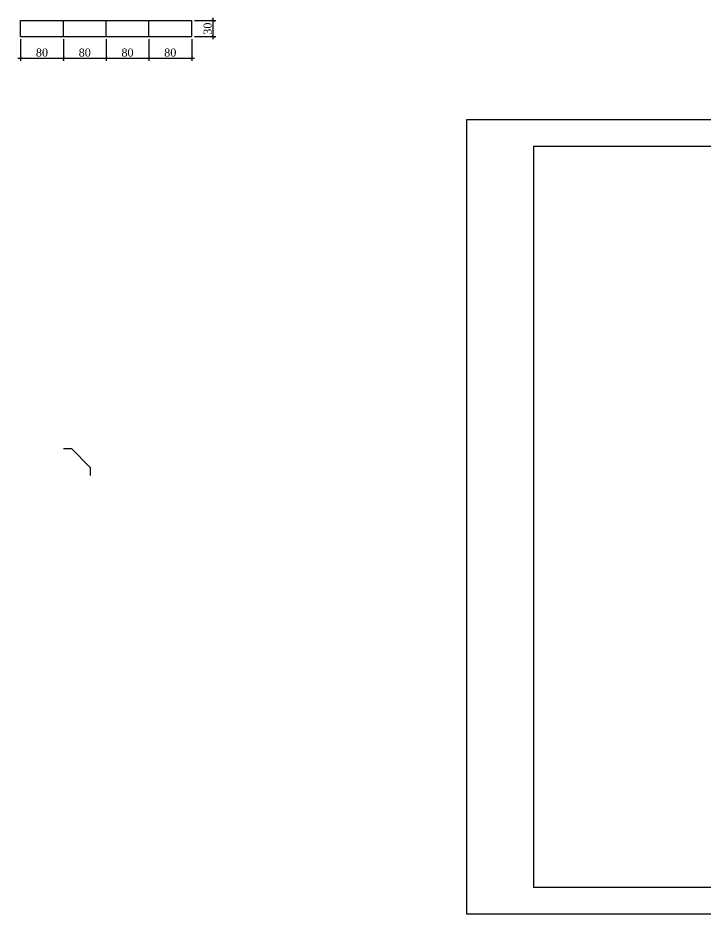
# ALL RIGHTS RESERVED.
# Model space of a CAD drawing. Extents: x -100 to 128588, y -100 to 34507.
# Drawn here: x -100 to 25604, y 0 to 33500 of the extents above; entities that cross this region are included whole.
import ezdxf
from ezdxf.enums import TextEntityAlignment as Align

# ---------------------------------------------------------------- set-up
doc = ezdxf.new("R2010")
doc.units = 0
doc.header["$LTSCALE"] = 1000
doc.layers.get('0').update_dxf_attribs({"linetype": 'CONTINUOUS'})
doc.layers.get('Defpoints').update_dxf_attribs({"linetype": 'CONTINUOUS'})
doc.layers.add('1粗实线', color=1, linetype='CONTINUOUS', lineweight=30)
doc.layers.add('HFZT', color=5, linetype='CONTINUOUS', lineweight=15)
doc.styles.add('dd', font='times.ttf')
doc.styles.add('TSSD_NORM', font='tssdeng.shx', dxfattribs={"width": 0.7, "bigfont": 'hztxt.shx'})
doc.dimstyles.get("Standard").update_dxf_attribs({"dimtxt": 0.18, "dimasz": 0.18, "dimexe": 0.18, "dimexo": 0.0625, "dimgap": 0.09, "dimtad": 0, "dimtih": 1, "dimtoh": 1, "dimdec": 4, "dimzin": 0, "dimdsep": 46, "dimtxsty": 'Standard', "dimcen": 0.09, "dimadec": 0, "dimazin": 0, "dimtfac": 1, "dimtdec": 4, "dimtofl": 0, "dimtmove": 0, "dimatfit": 3, "dimfxl": 1, "dimtolj": 1, "dimtzin": 0, "dimarcsym": 0})

# ---------------------------------------------------------------- blocks, each defined once
blk = doc.blocks.new('DETK')
at = {"color": 7, "linetype": 'Continuous'}
blk.add_lwpolyline([(0, 0), (0, 29700), (42000, 29700), (42000, 0), (0, 0)], dxfattribs=at)
at = {"layer": '1粗实线', "color": 7, "linetype": 'Continuous', "const_width": 60}
blk.add_lwpolyline([(2500, 1000), (2500, 28700), (41000, 28700), (41000, 1000), (2500, 1000)], dxfattribs=at)
at = {"layer": 'HFZT', "color": 2, "style": 'TSSD_NORM', "width": 0.7}
for tag, height, p in [('比例尺', 250, (40275, 3100)), ('图号', 250, (37501, 1700)), ('日期', 250, (40275, 1700)), ('图名', 400, (31926, 1425))]:
    blk.add_attdef(tag, text='', height=height, dxfattribs=at).set_placement(p, align=Align.MIDDLE)
blk = doc.blocks.new('_ArchTick')
at = {"color": 0, "linetype": 'ByBlock', "const_width": 0.15}
blk.add_lwpolyline([(-0.5, -0.5), (0.5, 0.5)], dxfattribs=at)
blk = doc.blocks.new('*D300')
at = {"color": 0, "lineweight": -2, "transparency": 16777216}
for p, q in [((0, 32700), (0, 31900)), ((1600, 32700), (1600, 31900)), ((-100, 32000), (1700, 32000))]:
    blk.add_line(p, q, dxfattribs=at)
at = {"layer": 'Defpoints', "color": 0, "transparency": 16777216}
for p in [(0, 32800), (1600, 32800), (1600, 32000)]:
    blk.add_point(p, dxfattribs=at)
at = {"color": 0, "lineweight": -2, "transparency": 16777216, "xscale": 100, "yscale": 100, "zscale": 100, "rotation": 180}
blk.add_blockref('_ArchTick', (0, 32000), dxfattribs=at)
at = {"color": 0, "lineweight": -2, "transparency": 16777216, "xscale": 100, "yscale": 100, "zscale": 100}
blk.add_blockref('_ArchTick', (1600, 32000), dxfattribs=at)
at = {"color": 0, "transparency": 16777216, "insert": (800, 32203), "char_height": 300, "attachment_point": 5, "style": 'dd'}
blk.add_mtext('\\A1;80', dxfattribs=at)
blk = doc.blocks.new('*D301')
at = {"color": 0, "lineweight": -2, "transparency": 16777216}
for p, q in [((1600, 32700), (1600, 31900)), ((3200, 32700), (3200, 31900)), ((1500, 32000), (3300, 32000))]:
    blk.add_line(p, q, dxfattribs=at)
at = {"layer": 'Defpoints', "color": 0, "transparency": 16777216}
for p in [(1600, 32800), (3200, 32800), (3200, 32000)]:
    blk.add_point(p, dxfattribs=at)
at = {"color": 0, "lineweight": -2, "transparency": 16777216, "xscale": 100, "yscale": 100, "zscale": 100, "rotation": 180}
blk.add_blockref('_ArchTick', (1600, 32000), dxfattribs=at)
at = {"color": 0, "lineweight": -2, "transparency": 16777216, "xscale": 100, "yscale": 100, "zscale": 100}
blk.add_blockref('_ArchTick', (3200, 32000), dxfattribs=at)
at = {"color": 0, "transparency": 16777216, "insert": (2400, 32203), "char_height": 300, "attachment_point": 5, "style": 'dd'}
blk.add_mtext('\\A1;80', dxfattribs=at)
blk = doc.blocks.new('*D302')
at = {"color": 0, "lineweight": -2, "transparency": 16777216}
for p, q in [((3200, 32700), (3200, 31900)), ((4800, 32700), (4800, 31900)), ((3100, 32000), (4900, 32000))]:
    blk.add_line(p, q, dxfattribs=at)
at = {"layer": 'Defpoints', "color": 0, "transparency": 16777216}
for p in [(3200, 32800), (4800, 32800), (4800, 32000)]:
    blk.add_point(p, dxfattribs=at)
at = {"color": 0, "lineweight": -2, "transparency": 16777216, "xscale": 100, "yscale": 100, "zscale": 100, "rotation": 180}
blk.add_blockref('_ArchTick', (3200, 32000), dxfattribs=at)
at = {"color": 0, "lineweight": -2, "transparency": 16777216, "xscale": 100, "yscale": 100, "zscale": 100}
blk.add_blockref('_ArchTick', (4800, 32000), dxfattribs=at)
at = {"color": 0, "transparency": 16777216, "insert": (4000, 32203), "char_height": 300, "attachment_point": 5, "style": 'dd'}
blk.add_mtext('\\A1;80', dxfattribs=at)
blk = doc.blocks.new('*D303')
at = {"color": 0, "lineweight": -2, "transparency": 16777216}
for p, q in [((4800, 32700), (4800, 31900)), ((6400, 32700), (6400, 31900)), ((4700, 32000), (6500, 32000))]:
    blk.add_line(p, q, dxfattribs=at)
at = {"layer": 'Defpoints', "color": 0, "transparency": 16777216}
for p in [(4800, 32800), (6400, 32800), (6400, 32000)]:
    blk.add_point(p, dxfattribs=at)
at = {"color": 0, "lineweight": -2, "transparency": 16777216, "xscale": 100, "yscale": 100, "zscale": 100, "rotation": 180}
blk.add_blockref('_ArchTick', (4800, 32000), dxfattribs=at)
at = {"color": 0, "lineweight": -2, "transparency": 16777216, "xscale": 100, "yscale": 100, "zscale": 100}
blk.add_blockref('_ArchTick', (6400, 32000), dxfattribs=at)
at = {"color": 0, "transparency": 16777216, "insert": (5600, 32203), "char_height": 300, "attachment_point": 5, "style": 'dd'}
blk.add_mtext('\\A1;80', dxfattribs=at)
blk = doc.blocks.new('*D304')
at = {"color": 0, "lineweight": -2, "transparency": 16777216}
for p, q in [((7200, 32700), (7200, 33500)), ((6500, 33400), (7300, 33400)), ((6500, 32800), (7300, 32800))]:
    blk.add_line(p, q, dxfattribs=at)
at = {"layer": 'Defpoints', "color": 0, "transparency": 16777216}
for p in [(6400, 33400), (7200, 33400), (6400, 32800)]:
    blk.add_point(p, dxfattribs=at)
at = {"color": 0, "lineweight": -2, "transparency": 16777216, "xscale": 100, "yscale": 100, "zscale": 100}
for p, rotation in [((7200, 33400), 90), ((7200, 32800), 270)]:
    blk.add_blockref('_ArchTick', p, dxfattribs=dict(at, rotation=rotation))
at = {"color": 0, "transparency": 16777216, "insert": (6997, 33100), "char_height": 300, "attachment_point": 5, "rotation": 90, "style": 'dd'}
blk.add_mtext('\\A1;30', dxfattribs=at)

msp = doc.modelspace()

# ---------------------------------------------------------------- linework, layer by layer
for p, q in [((0, 33400), (6400, 33400)), ((0, 32800), (0, 33400)), ((1600, 32800), (1600, 33400)), ((3200, 32800), (3200, 33400)), ((4800, 32800), (4800, 33400)), ((6400, 32800), (6400, 33400)), ((0, 32800), (6400, 32800)), ((1600, 17400), (1900, 17400)), ((1900, 17400), (2600, 16700)), ((2600, 16700), (2600, 16400))]:
    msp.add_line(p, q)

# ---------------------------------------------------------------- block references
msp.add_blockref('DETK', (16692.22448, 0))

# ---------------------------------------------------------------- dimensions: what is measured, and where the dimension line sits
for p1, p2, text, picture, middle in [((6400, 32800), (6400, 33400), '30', '*D304', (6997.40447, 33100)), ((0, 32800), (1600, 32800), '80', '*D300', (800, 32202.59553)), ((1600, 32800), (3200, 32800), '80', '*D301', (2400, 32202.59553)), ((3200, 32800), (4800, 32800), '80', '*D302', (4000, 32202.59553)), ((4800, 32800), (6400, 32800), '80', '*D303', (5600, 32202.59553))]:
    dim = msp.add_aligned_dim(p1=p1, p2=p2, distance=-800, text=text, dimstyle='Standard', override={"dimtxt": 300, "dimasz": 100, "dimexe": 100, "dimexo": 100, "dimgap": 50, "dimtad": 1, "dimjust": 0, "dimtih": 0, "dimtxsty": 'dd', "dimblk1": 'ArchTick', "dimblk2": 'ArchTick', "dimsah": 1, "dimdle": 100})
    dim.commit()
    dim.dimension.update_dxf_attribs({"geometry": picture, "text_midpoint": middle})

doc.saveas('drawing.dxf')
